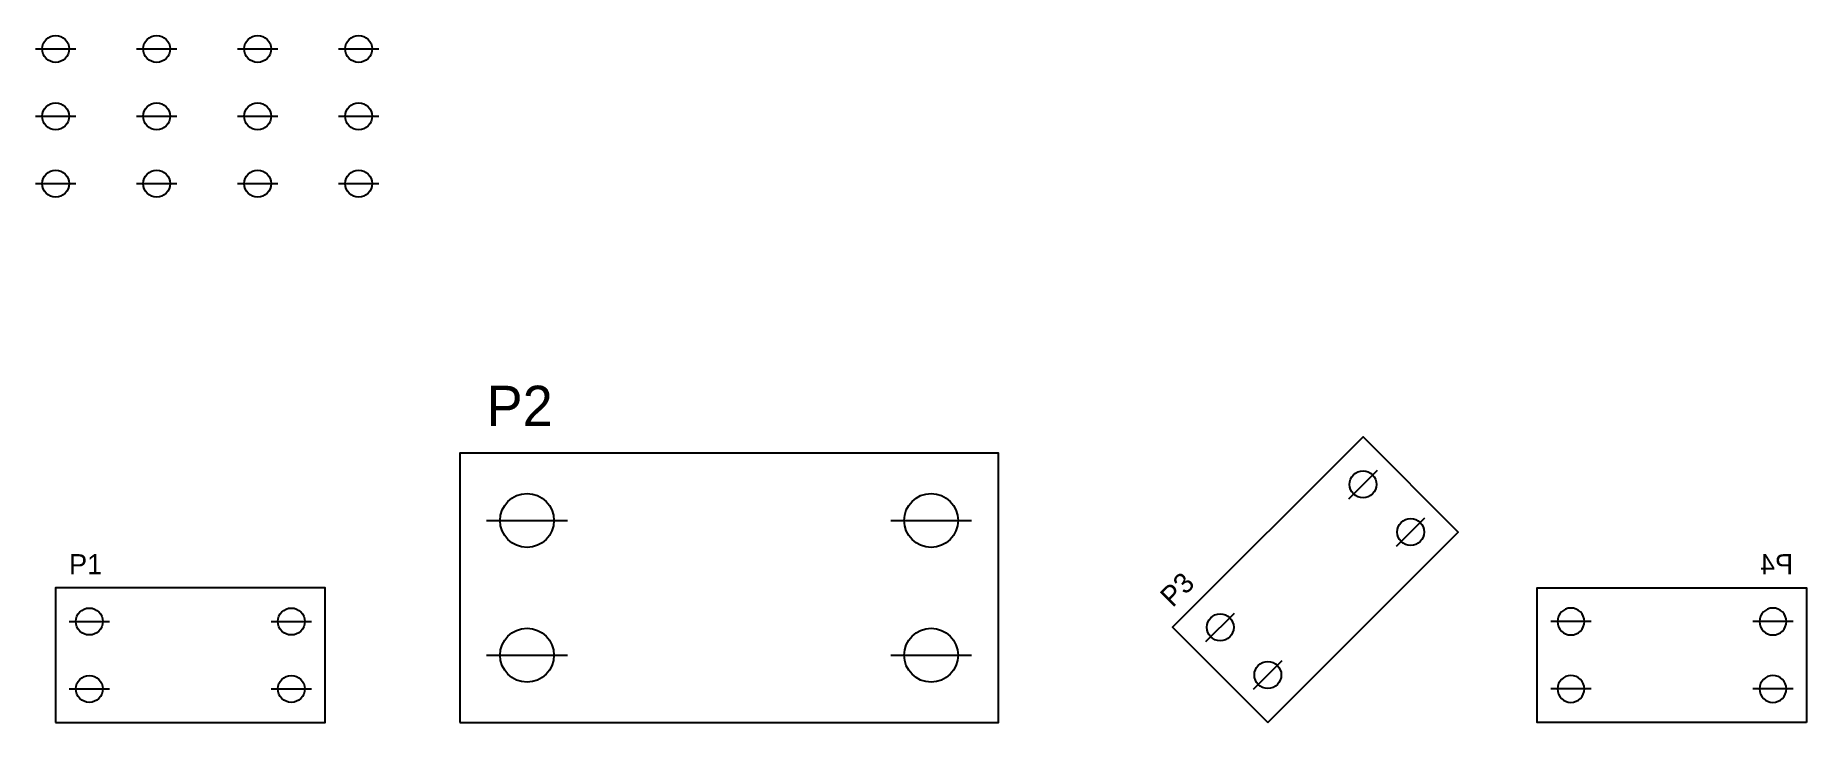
# Model space of a CAD drawing. Header units: millimetres. Extents: x -3 to 260, y 0 to 102.
import ezdxf

# ---------------------------------------------------------------- set-up
doc = ezdxf.new("R2010")
doc.units = ezdxf.units.MM
doc.layers.add('BLOCKS', color=7, linetype='CONTINUOUS')

# ---------------------------------------------------------------- blocks, each defined once
blk = doc.blocks.new('BOLT')
blk.add_line((-3, 0), (3, 0))
at = {"color": 0}
blk.add_circle((0, 0), 2, dxfattribs=at)
blk = doc.blocks.new('PLATE')
blk.add_lwpolyline([(0, 0), (40, 0), (40, 20), (0, 20)], close=True)
for p in [(5, 15), (35, 15), (5, 5), (35, 5)]:
    blk.add_blockref('BOLT', p)
blk.add_attdef('MARK', (2, 22), '', height=3)

msp = doc.modelspace()

# ---------------------------------------------------------------- block references
at = {"layer": 'BLOCKS', "color": 5, "row_count": 3, "column_count": 4, "row_spacing": 10, "column_spacing": 15}
msp.add_blockref('BOLT', (0, 80), dxfattribs=at)
at = {"layer": 'BLOCKS', "color": 1, "xscale": 2, "yscale": 2}
msp.add_blockref('PLATE', (60, 0), dxfattribs=at).add_auto_attribs({'MARK': 'P2'})
at = {"layer": 'BLOCKS', "rotation": 45}
msp.add_blockref('PLATE', (180, 0), dxfattribs=at).add_auto_attribs({'MARK': 'P3'})
at = {"layer": 'BLOCKS'}
msp.add_blockref('PLATE', (0, 0), dxfattribs=at).add_auto_attribs({'MARK': 'P1'})
ref = msp.add_blockref('PLATE', (260, 0), dxfattribs=dict(at, xscale=-1))
ref.add_attrib('MARK', 'P4', (-258, 22), dxfattribs={"layer": '0', "extrusion": (0, 0, -1), "height": 3})

doc.saveas('drawing.dxf')
